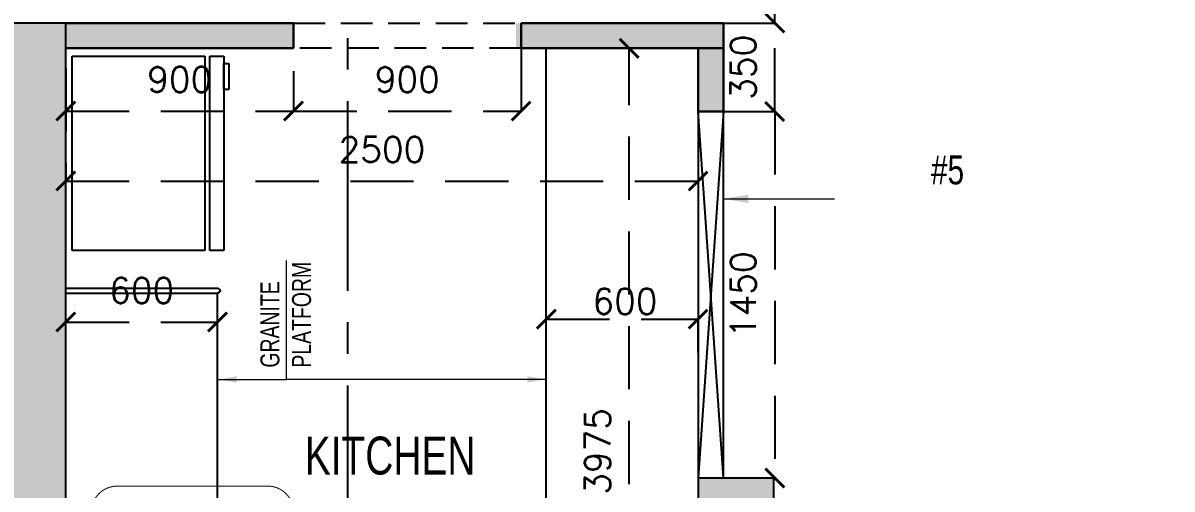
# Model space of a CAD drawing. Header units: millimetres. Extents: x 1124992 to 1258557, y -5767803 to -5695799.
# Drawn here: x 1215693 to 1220237, y -5717218 to -5715374 of the extents above; entities that cross this region are included whole.
import ezdxf

# ---------------------------------------------------------------- set-up
doc = ezdxf.new("R2010")
doc.units = ezdxf.units.MM
doc.header["$LTSCALE"] = 1000
doc.header["$MEASUREMENT"] = 0
for name, pattern in [('$1$AUDIT_D_120904163729-0', [0]), ('$36$HIDDEN', [0.375, 0.25, -0.125]), ('3BHK-A$0$AUDIT_D_120904163729-0', [0]), ('3BHK-A$0$HIDDEN', [0.375, 0.25, -0.125]), ('AUDIT_D_120904163729-0', [0]), ('T8(T9 IS SIMILAR) - DIMENSION & TEXTING$0$HIDDEN', [0.375, 0.25, -0.125]), ('T8_REFUGE COLUMNS$0$CENTER2', [1.125, 0.75, -0.125, 0.125, -0.125])]:
    doc.linetypes.add(name, pattern=pattern)
doc.layers.get('0').update_dxf_attribs({"linetype": 'AUDIT_D_120904163729-0'})
for name, color, linetype in [('$0$A-HATCH -160', 251, '$1$AUDIT_D_120904163729-0'), ('$21$A-DIMENSIONS', 2, '$36$HIDDEN'), ('3BHK-A$0$$0$a-KIT FIX', 251, 'Continuous'), ('3BHK-A$0$A-HATCH -160', 251, '3BHK-A$0$AUDIT_D_120904163729-0'), ('3BHK-A$0$A_win no.', 170, 'Continuous'), ('3BHK-A$0$CUT-OUT', 49, 'Continuous'), ('T8(T9 IS SIMILAR) - DIMENSION & TEXTING$0$A-DIMENSIONS', 2, 'T8(T9 IS SIMILAR) - DIMENSION & TEXTING$0$HIDDEN'), ('T8_REFUGE COLUMNS$0$A-CENTERLINE', 193, 'T8_REFUGE COLUMNS$0$CENTER2'), ('T8_REFUGE COLUMNS$0$A-RCC COLS', 3, 'Continuous'), ('T8_TYPICAL COLUMNS$0$A-RCC COLS', 3, 'Continuous')]:
    doc.layers.add(name, color=color, linetype=linetype)
for name, color, linetype, lineweight in [('3BHK-A$0$$1$A-WALL- 160', 6, 'Continuous', 30), ('T8(T9 IS SIMILAR) - DIMENSION & TEXTING$0$a-Text', 4, 'Continuous', 0), ('T8(T9 IS SIMILAR) - DIMENSION & TEXTING$0$R0-18-10-2014-T1-1st Podium Floor Plan$0$Text', 2, 'Continuous', 0), ('T8(T9 IS SIMILAR)$0$D&W', 8, 'Continuous', 25), ('T8_REFUGE COLUMNS$0$A-COLUMN NO size reduce', 81, 'Continuous', 25)]:
    doc.layers.add(name, color=color, linetype=linetype, lineweight=lineweight)
doc.layers.add('T8_REFUGE COLUMNS$1$COL-HATCH', color=7, linetype='Continuous', lineweight=25, true_color=0xa3a3a3)
doc.styles.add('T8(T9 IS SIMILAR) - DIMENSION & TEXTING$0$ARIAL ARROW', font='swisscl.ttf')
doc.styles.add('T8(T9 IS SIMILAR) - DIMENSION & TEXTING$0$Romans 1', font='romans.shx', dxfattribs={"height": 100})
doc.styles.add('T8(T9 IS SIMILAR) - DIMENSION & TEXTING$0$Tahoma', font='tahoma.ttf')
doc.dimstyles.new('T8(T9 IS SIMILAR) - DIMENSION & TEXTING$0$ALPINE S', dxfattribs={"dimscale": 0, "dimtxt": 100, "dimasz": 75, "dimexe": 0, "dimexo": 0, "dimgap": 75, "dimtad": 1, "dimdec": 0, "dimzin": 0, "dimdsep": 46, "dimtxsty": 'T8(T9 IS SIMILAR) - DIMENSION & TEXTING$0$Romans 1', "dimblk": 'T8(T9 IS SIMILAR) - DIMENSION & TEXTING$0$_ArchTick', "dimcen": 0.09, "dimclrd": 256, "dimclre": 256, "dimclrt": 7, "dimadec": 0, "dimazin": 0, "dimtfac": 1, "dimtdec": 0, "dimtofl": 0, "dimtmove": 1, "dimatfit": 0, "dimldrblk": 'T8(T9 IS SIMILAR) - DIMENSION & TEXTING$0$_Open90', "dimfxl": 1, "dimtolj": 1, "dimtzin": 0, "dimarcsym": 0})
doc.dimstyles.new('T8(T9 IS SIMILAR) - DIMENSION & TEXTING$0$SAMATA STD', dxfattribs={"dimtxt": 100, "dimasz": 50, "dimexe": 50, "dimexo": 50, "dimgap": 10, "dimtad": 0, "dimdec": 0, "dimrnd": 5, "dimzin": 0, "dimdsep": 46, "dimtxsty": 'T8(T9 IS SIMILAR) - DIMENSION & TEXTING$0$Tahoma', "dimblk": 'T8(T9 IS SIMILAR) - DIMENSION & TEXTING$0$_Origin2', "dimcen": -50, "dimdle": 50, "dimclrd": 7, "dimclre": 7, "dimclrt": 7, "dimadec": 0, "dimazin": 0, "dimtfac": 1, "dimtdec": 0, "dimtmove": 1, "dimatfit": 3, "dimfxl": 150, "dimtfill": 1, "dimtolj": 1, "dimtzin": 0, "dimlwd": -1, "dimlwe": -1, "dimarcsym": 0})

# ---------------------------------------------------------------- blocks, each defined once
blk = doc.blocks.new('T8(T9 IS SIMILAR) - DIMENSION & TEXTING$0$_ArchTick')
at = {"color": 0, "linetype": 'ByBlock', "const_width": 0.15}
blk.add_lwpolyline([(-0.5, -0.5), (0.5, 0.5)], dxfattribs=at)
blk = doc.blocks.new('*D394')
at = {"layer": 'T8(T9 IS SIMILAR) - DIMENSION & TEXTING$0$A-DIMENSIONS', "linetype": 'T8(T9 IS SIMILAR) - DIMENSION & TEXTING$0$HIDDEN', "lineweight": -2, "transparency": 16777216}
for p, q in [((1215862.3, -5715564.3), (1215862.3, -5715722.6)), ((1216762.4, -5715564.3), (1216762.4, -5715722.6))]:
    blk.add_line(p, q, dxfattribs=at)
at = {"layer": 'T8(T9 IS SIMILAR) - DIMENSION & TEXTING$0$A-DIMENSIONS', "lineweight": -2, "transparency": 16777216}
blk.add_line((1215862.3, -5715722.6), (1216762.4, -5715722.6), dxfattribs=at)
at = {"layer": 'T8(T9 IS SIMILAR) - DIMENSION & TEXTING$0$A-DIMENSIONS', "linetype": 'ByBlock', "lineweight": -2, "transparency": 16777216, "xscale": 75, "yscale": 75, "zscale": 75, "rotation": 180}
blk.add_blockref('T8(T9 IS SIMILAR) - DIMENSION & TEXTING$0$_ArchTick', (1215862.3, -5715722.6), dxfattribs=at)
at = {"layer": 'T8(T9 IS SIMILAR) - DIMENSION & TEXTING$0$A-DIMENSIONS', "linetype": 'ByBlock', "lineweight": -2, "transparency": 16777216, "xscale": 75, "yscale": 75, "zscale": 75}
blk.add_blockref('T8(T9 IS SIMILAR) - DIMENSION & TEXTING$0$_ArchTick', (1216762.4, -5715722.6), dxfattribs=at)
at = {"layer": 'T8(T9 IS SIMILAR) - DIMENSION & TEXTING$0$A-DIMENSIONS', "color": 7, "linetype": 'ByBlock', "transparency": 16777216, "insert": (1216312.4, -5715597.6), "char_height": 100, "attachment_point": 5, "style": 'T8(T9 IS SIMILAR) - DIMENSION & TEXTING$0$Romans 1'}
blk.add_mtext('\\A1;900', dxfattribs=at)
blk = doc.blocks.new('T8(T9 IS SIMILAR) - DIMENSION & TEXTING$0$_Open90')
at = {"color": 0, "linetype": 'ByBlock', "lineweight": -2}
for p, q in [((0, 0), (-1, 0)), ((-0.5, 0.5), (0, 0)), ((0, 0), (-0.5, -0.5))]:
    blk.add_line(p, q, dxfattribs=at)
blk = doc.blocks.new('*D395')
at = {"layer": 'T8(T9 IS SIMILAR) - DIMENSION & TEXTING$0$A-DIMENSIONS', "linetype": 'T8(T9 IS SIMILAR) - DIMENSION & TEXTING$0$HIDDEN', "lineweight": -2, "transparency": 16777216}
for p, q in [((1217662.4, -5715474), (1217662.4, -5715722.6)), ((1216762.4, -5715564.5), (1216762.4, -5715722.6))]:
    blk.add_line(p, q, dxfattribs=at)
at = {"layer": 'T8(T9 IS SIMILAR) - DIMENSION & TEXTING$0$A-DIMENSIONS', "lineweight": -2, "transparency": 16777216}
blk.add_line((1216762.4, -5715722.6), (1217662.4, -5715722.6), dxfattribs=at)
at = {"layer": 'T8(T9 IS SIMILAR) - DIMENSION & TEXTING$0$A-DIMENSIONS', "linetype": 'ByBlock', "lineweight": -2, "transparency": 16777216, "xscale": 75, "yscale": 75, "zscale": 75, "rotation": 180}
blk.add_blockref('T8(T9 IS SIMILAR) - DIMENSION & TEXTING$0$_ArchTick', (1216762.4, -5715722.6), dxfattribs=at)
at = {"layer": 'T8(T9 IS SIMILAR) - DIMENSION & TEXTING$0$A-DIMENSIONS', "linetype": 'ByBlock', "lineweight": -2, "transparency": 16777216, "xscale": 75, "yscale": 75, "zscale": 75}
blk.add_blockref('T8(T9 IS SIMILAR) - DIMENSION & TEXTING$0$_ArchTick', (1217662.4, -5715722.6), dxfattribs=at)
at = {"layer": 'T8(T9 IS SIMILAR) - DIMENSION & TEXTING$0$A-DIMENSIONS', "color": 7, "linetype": 'ByBlock', "transparency": 16777216, "insert": (1217212.4, -5715597.6), "char_height": 100, "attachment_point": 5, "style": 'T8(T9 IS SIMILAR) - DIMENSION & TEXTING$0$Romans 1'}
blk.add_mtext('\\A1;900', dxfattribs=at)
blk = doc.blocks.new('*D329')
at = {"layer": 'T8(T9 IS SIMILAR) - DIMENSION & TEXTING$0$A-DIMENSIONS', "linetype": 'T8(T9 IS SIMILAR) - DIMENSION & TEXTING$0$HIDDEN', "lineweight": -2, "transparency": 16777216}
for p, q in [((1217925.4, -5715473.9), (1218090.1, -5715473.9)), ((1217924.5, -5719448.6), (1218090.1, -5719448.6))]:
    blk.add_line(p, q, dxfattribs=at)
at = {"layer": 'T8(T9 IS SIMILAR) - DIMENSION & TEXTING$0$A-DIMENSIONS', "lineweight": -2, "transparency": 16777216}
blk.add_line((1218090.1, -5719448.6), (1218090.1, -5715473.9), dxfattribs=at)
at = {"layer": 'T8(T9 IS SIMILAR) - DIMENSION & TEXTING$0$A-DIMENSIONS', "linetype": 'ByBlock', "lineweight": -2, "transparency": 16777216, "xscale": 75, "yscale": 75, "zscale": 75}
for p, rotation in [((1218090.1, -5715473.9), 90), ((1218090.1, -5719448.6), 270)]:
    blk.add_blockref('T8(T9 IS SIMILAR) - DIMENSION & TEXTING$0$_ArchTick', p, dxfattribs=dict(at, rotation=rotation))
at = {"layer": 'T8(T9 IS SIMILAR) - DIMENSION & TEXTING$0$A-DIMENSIONS', "color": 7, "linetype": 'ByBlock', "transparency": 16777216, "insert": (1217965.1, -5717069.1), "char_height": 100, "attachment_point": 5, "rotation": 90, "style": 'T8(T9 IS SIMILAR) - DIMENSION & TEXTING$0$Romans 1'}
blk.add_mtext('\\A1;3975', dxfattribs=at)
blk = doc.blocks.new('*D330')
at = {"layer": 'T8(T9 IS SIMILAR) - DIMENSION & TEXTING$0$A-DIMENSIONS', "linetype": 'T8(T9 IS SIMILAR) - DIMENSION & TEXTING$0$HIDDEN', "lineweight": -2, "transparency": 16777216}
for p, q in [((1215862.3, -5716642.6), (1215862.3, -5716557.4)), ((1216462.1, -5716642.4), (1216462.1, -5716557.4))]:
    blk.add_line(p, q, dxfattribs=at)
at = {"layer": 'T8(T9 IS SIMILAR) - DIMENSION & TEXTING$0$A-DIMENSIONS', "lineweight": -2, "transparency": 16777216}
blk.add_line((1215862.3, -5716557.4), (1216462.1, -5716557.4), dxfattribs=at)
at = {"layer": 'T8(T9 IS SIMILAR) - DIMENSION & TEXTING$0$A-DIMENSIONS', "linetype": 'ByBlock', "lineweight": -2, "transparency": 16777216, "xscale": 75, "yscale": 75, "zscale": 75, "rotation": 180}
blk.add_blockref('T8(T9 IS SIMILAR) - DIMENSION & TEXTING$0$_ArchTick', (1215862.3, -5716557.4), dxfattribs=at)
at = {"layer": 'T8(T9 IS SIMILAR) - DIMENSION & TEXTING$0$A-DIMENSIONS', "linetype": 'ByBlock', "lineweight": -2, "transparency": 16777216, "xscale": 75, "yscale": 75, "zscale": 75}
blk.add_blockref('T8(T9 IS SIMILAR) - DIMENSION & TEXTING$0$_ArchTick', (1216462.1, -5716557.4), dxfattribs=at)
at = {"layer": 'T8(T9 IS SIMILAR) - DIMENSION & TEXTING$0$A-DIMENSIONS', "color": 7, "linetype": 'ByBlock', "transparency": 16777216, "insert": (1216162.2, -5716432.4), "char_height": 100, "attachment_point": 5, "style": 'T8(T9 IS SIMILAR) - DIMENSION & TEXTING$0$Romans 1'}
blk.add_mtext('\\A1;600', dxfattribs=at)
blk = doc.blocks.new('*D322')
at = {"layer": 'T8(T9 IS SIMILAR) - DIMENSION & TEXTING$0$A-DIMENSIONS', "linetype": 'T8(T9 IS SIMILAR) - DIMENSION & TEXTING$0$HIDDEN', "lineweight": -2, "transparency": 16777216}
for p, q in [((1215862.3, -5715552.9), (1215862.3, -5715999.4)), ((1218362.3, -5715553), (1218362.3, -5715999.4))]:
    blk.add_line(p, q, dxfattribs=at)
at = {"layer": 'T8(T9 IS SIMILAR) - DIMENSION & TEXTING$0$A-DIMENSIONS', "lineweight": -2, "transparency": 16777216}
blk.add_line((1215862.3, -5715999.4), (1218362.3, -5715999.4), dxfattribs=at)
at = {"layer": 'T8(T9 IS SIMILAR) - DIMENSION & TEXTING$0$A-DIMENSIONS', "linetype": 'ByBlock', "lineweight": -2, "transparency": 16777216, "xscale": 75, "yscale": 75, "zscale": 75, "rotation": 180}
blk.add_blockref('T8(T9 IS SIMILAR) - DIMENSION & TEXTING$0$_ArchTick', (1215862.3, -5715999.4), dxfattribs=at)
at = {"layer": 'T8(T9 IS SIMILAR) - DIMENSION & TEXTING$0$A-DIMENSIONS', "linetype": 'ByBlock', "lineweight": -2, "transparency": 16777216, "xscale": 75, "yscale": 75, "zscale": 75}
blk.add_blockref('T8(T9 IS SIMILAR) - DIMENSION & TEXTING$0$_ArchTick', (1218362.3, -5715999.4), dxfattribs=at)
at = {"layer": 'T8(T9 IS SIMILAR) - DIMENSION & TEXTING$0$A-DIMENSIONS', "color": 7, "linetype": 'ByBlock', "transparency": 16777216, "insert": (1217112.3, -5715874.4), "char_height": 100, "attachment_point": 5, "style": 'T8(T9 IS SIMILAR) - DIMENSION & TEXTING$0$Romans 1'}
blk.add_mtext('\\A1;2500', dxfattribs=at)
blk = doc.blocks.new('*D274')
at = {"layer": 'T8(T9 IS SIMILAR) - DIMENSION & TEXTING$0$A-DIMENSIONS', "linetype": 'T8(T9 IS SIMILAR) - DIMENSION & TEXTING$0$HIDDEN', "lineweight": -2, "transparency": 16777216}
for p, q in [((1218462.3, -5715374), (1218665.6, -5715374)), ((1218462.3, -5715724), (1218665.6, -5715724))]:
    blk.add_line(p, q, dxfattribs=at)
at = {"layer": 'T8(T9 IS SIMILAR) - DIMENSION & TEXTING$0$A-DIMENSIONS', "lineweight": -2, "transparency": 16777216}
blk.add_line((1218665.6, -5715724), (1218665.6, -5715374), dxfattribs=at)
at = {"layer": 'T8(T9 IS SIMILAR) - DIMENSION & TEXTING$0$A-DIMENSIONS', "linetype": 'ByBlock', "lineweight": -2, "transparency": 16777216, "xscale": 75, "yscale": 75, "zscale": 75}
for p, rotation in [((1218665.6, -5715374), 90), ((1218665.6, -5715724), 270)]:
    blk.add_blockref('T8(T9 IS SIMILAR) - DIMENSION & TEXTING$0$_ArchTick', p, dxfattribs=dict(at, rotation=rotation))
at = {"layer": 'T8(T9 IS SIMILAR) - DIMENSION & TEXTING$0$A-DIMENSIONS', "color": 7, "linetype": 'ByBlock', "transparency": 16777216, "insert": (1218540.6, -5715549), "char_height": 100, "attachment_point": 5, "rotation": 90, "style": 'T8(T9 IS SIMILAR) - DIMENSION & TEXTING$0$Romans 1'}
blk.add_mtext('\\A1;350', dxfattribs=at)
blk = doc.blocks.new('*D264')
at = {"layer": 'T8(T9 IS SIMILAR) - DIMENSION & TEXTING$0$A-DIMENSIONS', "linetype": 'T8(T9 IS SIMILAR) - DIMENSION & TEXTING$0$HIDDEN', "lineweight": -2, "transparency": 16777216}
for p, q in [((1217762.3, -5716678), (1217762.3, -5716545.5)), ((1218362.3, -5716678), (1218362.3, -5716545.5))]:
    blk.add_line(p, q, dxfattribs=at)
at = {"layer": 'T8(T9 IS SIMILAR) - DIMENSION & TEXTING$0$A-DIMENSIONS', "lineweight": -2, "transparency": 16777216}
blk.add_line((1217762.3, -5716545.5), (1218362.3, -5716545.5), dxfattribs=at)
at = {"layer": 'T8(T9 IS SIMILAR) - DIMENSION & TEXTING$0$A-DIMENSIONS', "linetype": 'ByBlock', "lineweight": -2, "transparency": 16777216, "xscale": 75, "yscale": 75, "zscale": 75, "rotation": 180}
blk.add_blockref('T8(T9 IS SIMILAR) - DIMENSION & TEXTING$0$_ArchTick', (1217762.3, -5716545.5), dxfattribs=at)
at = {"layer": 'T8(T9 IS SIMILAR) - DIMENSION & TEXTING$0$A-DIMENSIONS', "linetype": 'ByBlock', "lineweight": -2, "transparency": 16777216, "xscale": 75, "yscale": 75, "zscale": 75}
blk.add_blockref('T8(T9 IS SIMILAR) - DIMENSION & TEXTING$0$_ArchTick', (1218362.3, -5716545.5), dxfattribs=at)
at = {"layer": 'T8(T9 IS SIMILAR) - DIMENSION & TEXTING$0$A-DIMENSIONS', "color": 7, "linetype": 'ByBlock', "transparency": 16777216, "insert": (1218073.4, -5716475.8), "char_height": 100, "attachment_point": 5, "style": 'T8(T9 IS SIMILAR) - DIMENSION & TEXTING$0$Romans 1'}
blk.add_mtext('\\A1;600', dxfattribs=at)
blk = doc.blocks.new('*D215')
at = {"layer": 'T8(T9 IS SIMILAR) - DIMENSION & TEXTING$0$A-DIMENSIONS', "linetype": 'T8(T9 IS SIMILAR) - DIMENSION & TEXTING$0$HIDDEN', "lineweight": -2, "transparency": 16777216}
for p, q in [((1218462.3, -5715724), (1218665.6, -5715724)), ((1218462.4, -5717174.5), (1218665.6, -5717174.5))]:
    blk.add_line(p, q, dxfattribs=at)
at = {"layer": 'T8(T9 IS SIMILAR) - DIMENSION & TEXTING$0$A-DIMENSIONS', "lineweight": -2, "transparency": 16777216}
blk.add_line((1218665.6, -5715724), (1218665.6, -5717174.5), dxfattribs=at)
at = {"layer": 'T8(T9 IS SIMILAR) - DIMENSION & TEXTING$0$A-DIMENSIONS', "linetype": 'ByBlock', "lineweight": -2, "transparency": 16777216, "xscale": 75, "yscale": 75, "zscale": 75}
for p, rotation in [((1218665.6, -5715724), 90), ((1218665.6, -5717174.5), 270)]:
    blk.add_blockref('T8(T9 IS SIMILAR) - DIMENSION & TEXTING$0$_ArchTick', p, dxfattribs=dict(at, rotation=rotation))
at = {"layer": 'T8(T9 IS SIMILAR) - DIMENSION & TEXTING$0$A-DIMENSIONS', "color": 7, "linetype": 'ByBlock', "transparency": 16777216, "insert": (1218540.6, -5716449.2), "char_height": 100, "attachment_point": 5, "rotation": 90, "style": 'T8(T9 IS SIMILAR) - DIMENSION & TEXTING$0$Romans 1'}
blk.add_mtext('\\A1;1450', dxfattribs=at)
blk = doc.blocks.new('*D216')
at = {"layer": 'T8(T9 IS SIMILAR) - DIMENSION & TEXTING$0$A-DIMENSIONS', "linetype": 'T8(T9 IS SIMILAR) - DIMENSION & TEXTING$0$HIDDEN', "lineweight": -2, "transparency": 16777216}
for p, q in [((1218462.3, -5714148.9), (1218665.6, -5714148.9)), ((1218462.3, -5715374), (1218665.6, -5715374))]:
    blk.add_line(p, q, dxfattribs=at)
at = {"layer": 'T8(T9 IS SIMILAR) - DIMENSION & TEXTING$0$A-DIMENSIONS', "lineweight": -2, "transparency": 16777216}
blk.add_line((1218665.6, -5715374), (1218665.6, -5714148.9), dxfattribs=at)
at = {"layer": 'T8(T9 IS SIMILAR) - DIMENSION & TEXTING$0$A-DIMENSIONS', "linetype": 'ByBlock', "lineweight": -2, "transparency": 16777216, "xscale": 75, "yscale": 75, "zscale": 75}
for p, rotation in [((1218665.6, -5714148.9), 90), ((1218665.6, -5715374), 270)]:
    blk.add_blockref('T8(T9 IS SIMILAR) - DIMENSION & TEXTING$0$_ArchTick', p, dxfattribs=dict(at, rotation=rotation))
at = {"layer": 'T8(T9 IS SIMILAR) - DIMENSION & TEXTING$0$A-DIMENSIONS', "color": 7, "linetype": 'ByBlock', "transparency": 16777216, "insert": (1218540.6, -5714761.4), "char_height": 100, "attachment_point": 5, "rotation": 90, "style": 'T8(T9 IS SIMILAR) - DIMENSION & TEXTING$0$Romans 1'}
blk.add_mtext('\\A1;1225', dxfattribs=at)
blk = doc.blocks.new('T8(T9 IS SIMILAR) - DIMENSION & TEXTING$0$_Origin2')
at = {"color": 0, "linetype": 'ByBlock', "lineweight": -2}
blk.add_line((-0.5, 0), (-1, 0), dxfattribs=at)
for radius in [0.5, 0.25]:
    blk.add_circle((0, 0), radius, dxfattribs=at)
blk = doc.blocks.new('T8_REFUGE COLUMNS')
at = {"layer": 'T8_REFUGE COLUMNS$1$COL-HATCH', "linetype": 'ByBlock'}
h = blk.add_hatch(color=256, dxfattribs=at)
h.dxf.hatch_style = 1
h.paths.add_polyline_path([(1215612.1, -5719609.9), (1215862.1, -5719609.9), (1215862.1, -5715374.9), (1215612.1, -5715374.9)])
h = blk.add_hatch(color=256, dxfattribs=at)
h.dxf.hatch_style = 1
h.paths.add_polyline_path([(1218362.1, -5719609.9), (1218662.1, -5719609.9), (1218662.1, -5717174.9), (1218362.1, -5717174.9)])
at = {"layer": 'T8_REFUGE COLUMNS$0$A-CENTERLINE'}
blk.add_line((1216977.1, -5728808.5), (1216977.1, -5698299.6), dxfattribs=at)
at = {"layer": 'T8_REFUGE COLUMNS$0$A-COLUMN NO size reduce', "linetype": 'ByBlock', "const_width": 3.9}
blk.add_lwpolyline([(1216065.1, -5717409.9, -1), (1216065.1, -5717206.7), (1216661, -5717206.7, -1), (1216661, -5717409.9)], format="xyb", close=True, dxfattribs=at)
at = {"layer": 'T8_REFUGE COLUMNS$0$A-RCC COLS', "linetype": 'ByBlock'}
for points in [[(1215612.1, -5719609.9), (1215862.1, -5719609.9), (1215862.1, -5715374.9), (1215612.1, -5715374.9)], [(1218362.1, -5719609.9), (1218662.1, -5719609.9), (1218662.1, -5717174.9), (1218362.1, -5717174.9)]]:
    blk.add_lwpolyline(points, close=True, dxfattribs=at)
blk = doc.blocks.new('T8_TYPICAL COLUMNS')
at = {"layer": 'T8_TYPICAL COLUMNS$0$A-RCC COLS', "linetype": 'ByBlock'}
blk.add_blockref('T8_REFUGE COLUMNS', (0, 0), dxfattribs=at)
blk = doc.blocks.new('3BHK-A')
at = {"layer": '3BHK-A$0$A-HATCH -160', "linetype": 'ByBlock'}
h = blk.add_hatch(dxfattribs=at)
h.set_pattern_fill('ZIGZAG', color=256, scale=250)
h.set_pattern_definition([(9e-15, (1e-08, 0), (31.25, 31.25), [31.25, -31.25]), (90, (31.25, 0), (-31.25, 31.25), [31.25, -31.25])])
h.paths.add_polyline_path([(1185182.8, -5714749.5), (1186532.7, -5714749.5), (1186532.7, -5714149.5), (1186632.7, -5714149.5), (1186632.7, -5714749.5), (1188712.7, -5714749.5), (1188712.7, -5714049.5), (1189032.5, -5714049.5), (1189032.5, -5714149.5), (1188812.7, -5714149.5), (1188812.7, -5715449.5), (1189032.5, -5715449.5), (1189032.5, -5715549.5), (1188712.7, -5715549.5), (1188712.7, -5714849.5), (1186632.7, -5714849.5), (1186632.7, -5715664.5), (1186532.7, -5715664.5), (1186532.7, -5714849.5), (1185182.8, -5714849.5)])
h.paths.add_polyline_path([(1185182.8, -5713249.5), (1185782.7, -5713249.5), (1185782.7, -5713149.5), (1185182.8, -5713149.5)])
h.paths.add_polyline_path([(1186532.7, -5710699.5), (1186632.7, -5710699.5), (1186632.7, -5713249.5), (1186532.7, -5713249.5)])
h.paths.add_polyline_path([(1186532.7, -5717399.5), (1186632.7, -5717399.5), (1186632.7, -5716414.5), (1186532.7, -5716414.5)])
h.paths.add_polyline_path([(1194902.2, -5715375), (1194082.3, -5715375), (1194082.3, -5715475), (1194902.2, -5715475)])
h.paths.add_polyline_path([(1195782.2, -5715375), (1196682.2, -5715375), (1196682.2, -5715475), (1195782.2, -5715475)])
h.paths.add_polyline_path([(1194132.5, -5714149.9), (1196532.4, -5714149.9), (1196532.4, -5714049.9), (1194132.5, -5714049.9)])
h.paths.add_polyline_path([(1197432.4, -5711800.2), (1197532.4, -5711800.2), (1197532.4, -5714149.9), (1197432.4, -5714149.9)])
h.paths.add_polyline_path([(1198282.4, -5714149.9), (1198958.7, -5714149.9), (1198958.7, -5714049.9), (1198282.4, -5714049.9)])
h.paths.add_polyline_path([(1196871.9, -5720208.6), (1196082.2, -5720209.7), (1196082.3, -5720109.7), (1196082.2, -5720109.7), (1196182.2, -5720109.7), (1196871.9, -5720108.6)])
h.paths.add_polyline_path([(1193397.2, -5709939.9), (1193882.3, -5709939.6), (1193882.3, -5710040.1), (1193397.3, -5710040.1)])
h.paths.add_polyline_path([(1186632.7, -5708554.7), (1187192.3, -5708554.8), (1187192.3, -5708654.7), (1186632.7, -5708654.7)])
h.paths.add_polyline_path([(1194182.3, -5715724), (1194082.3, -5715724), (1194082.3, -5715474), (1194182.3, -5715474)])
at = {"layer": '3BHK-A$0$$0$a-KIT FIX', "color": 1}
for p, q in [((1194782.3, -5719448.6, 0), (1194782.3, -5715474, 0)), ((1196682.3, -5716423.9, 0), (1196082.2, -5716423.9, 0)), ((1196082.3, -5718598.7, 0), (1196082.2, -5716442.9, 0)), ((1196682.3, -5716442.9, 0), (1196082.2, -5716442.9, 0))]:
    blk.add_line(p, q, dxfattribs=at)
at = {"layer": '3BHK-A$0$$0$a-KIT FIX'}
for p, q in [((1196057.4, -5715505.4, 0), (1196057.4, -5716273.9, 0)), ((1196112.4, -5715505.4, 0), (1196057.4, -5715505.4, 0)), ((1196112.4, -5716273.9, 0), (1196112.4, -5715505.4, 0)), ((1196656.8, -5715505.4, 0), (1196132.3, -5715505.4, 0)), ((1196132.3, -5715505.4, 0), (1196132.3, -5716273.9, 0)), ((1196656.8, -5716273.9, 0), (1196656.8, -5715505.4, 0)), ((1196057.4, -5715534.1, 0), (1196037.7, -5715534.1, 0)), ((1196037.7, -5715534.1, 0), (1196037.7, -5715637.5, 0)), ((1196057.4, -5715637.5, 0), (1196057.4, -5715534.1, 0)), ((1196037.7, -5715637.5, 0), (1196057.4, -5715637.5, 0)), ((1196057.4, -5716273.9, 0), (1196112.4, -5716273.9, 0)), ((1196132.3, -5716273.9, 0), (1196656.8, -5716273.9, 0))]:
    blk.add_line(p, q, dxfattribs=at)
at = {"layer": '3BHK-A$0$$0$a-KIT FIX', "color": 1}
blk.add_arc((1196082.2, -5716433.4, 0), 9.5, 90, 270, dxfattribs=at)
at = {"layer": '3BHK-A$0$$1$A-WALL- 160', "linetype": 'ByBlock'}
for p, q in [((1194882.2, -5715374, 0), (1194082.3, -5715374, 0)), ((1194082.3, -5715474, 0), (1194082.3, -5715374, 0)), ((1194882.2, -5715474, 0), (1194882.2, -5715374, 0)), ((1195782.2, -5715474, 0), (1195782.2, -5715374, 0)), ((1195782.2, -5715374, 0), (1196682.2, -5715374, 0)), ((1194882.2, -5715474, 0), (1194082.3, -5715474, 0)), ((1195782.2, -5715474, 0), (1196682.2, -5715474, 0))]:
    blk.add_line(p, q, dxfattribs=at)
at = {"layer": '3BHK-A$0$$1$A-WALL- 160', "linetype": 'ByBlock', "elevation": 0}
blk.add_lwpolyline([(1194182.3, -5715724), (1194082.3, -5715724), (1194082.3, -5715474), (1194182.3, -5715474)], close=True, dxfattribs=at)
at = {"layer": '3BHK-A$0$A_win no.', "linetype": 'ByBlock', "elevation": 0}
for points in [[(1194082.3, -5715724), (1194182.3, -5715724), (1194182.3, -5717173.5), (1194082.3, -5717173.5)], [(1194082.3, -5717173.5), (1194182.3, -5715724), (1194082.3, -5715724), (1194182.3, -5717173.5)]]:
    blk.add_lwpolyline(points, close=True, dxfattribs=at)
at = {"layer": '3BHK-A$0$CUT-OUT', "linetype": '3BHK-A$0$HIDDEN', "ltscale": 0.5, "elevation": 0}
blk.add_lwpolyline([(1195782.2, -5715474), (1195782.2, -5715374), (1194882.2, -5715374), (1194882.2, -5715474)], close=True, dxfattribs=at)
blk = doc.blocks.new('T8(T9 IS SIMILAR)')
at = {"layer": 'T8(T9 IS SIMILAR)$0$D&W', "linetype": 'ByBlock'}
blk.add_blockref('T8_TYPICAL COLUMNS', (0, 0), dxfattribs=at)
at = {"layer": 'T8(T9 IS SIMILAR)$0$D&W', "linetype": 'ByBlock', "xscale": -1}
blk.add_blockref('3BHK-A', (2412544.6, 0, 0.5), dxfattribs=at)
blk = doc.blocks.new('T8(T9 IS SIMILAR) - DIMENSION & TEXTING')
at = {"layer": 'T8(T9 IS SIMILAR) - DIMENSION & TEXTING$0$a-Text', "style": 'T8(T9 IS SIMILAR) - DIMENSION & TEXTING$0$ARIAL ARROW'}
blk.add_text('KITCHEN', height=150, dxfattribs=at).set_placement((1216807, -5717160.8))
at = {"layer": 'T8(T9 IS SIMILAR) - DIMENSION & TEXTING$0$R0-18-10-2014-T1-1st Podium Floor Plan$0$Text', "insert": (1219414.5, -5715897.9, 0.1), "char_height": 114.75, "width": 683.818, "attachment_point": 3, "style": 'T8(T9 IS SIMILAR) - DIMENSION & TEXTING$0$ARIAL ARROW'}
blk.add_mtext('#5 ', dxfattribs=at)
at = {"layer": 'T8(T9 IS SIMILAR) - DIMENSION & TEXTING$0$R0-18-10-2014-T1-1st Podium Floor Plan$0$Text', "insert": (1216832.8, -5716737.8, 1.1), "char_height": 75, "width": 587.053, "attachment_point": 7, "rotation": 90, "style": 'T8(T9 IS SIMILAR) - DIMENSION & TEXTING$0$ARIAL ARROW'}
blk.add_mtext('GRANITE PLATFORM', dxfattribs=at)
at = {"layer": 'T8(T9 IS SIMILAR) - DIMENSION & TEXTING$0$A-DIMENSIONS', "linetype": 'ByBlock'}
for base, p1, p2, picture, middle in [((1218665.6, -5714148.9), (1218462.3, -5715374), (1218462.3, -5714148.9), '*D216', (1218540.6, -5714761.4)), ((1218665.6045, -5717174.4621), (1218462.3346, -5715723.976), (1218462.3664, -5717174.4621, 0.4896), '*D215', (1218540.6045, -5716449.2191))]:
    dim = blk.add_linear_dim(base=base, p1=p1, p2=p2, angle=90, dimstyle='T8(T9 IS SIMILAR) - DIMENSION & TEXTING$0$ALPINE S', override={"dimscale": 1, "dimfxl": 5, "dimarcsym": 1}, dxfattribs=at)
    dim.commit()
    dim.dimension.update_dxf_attribs({"geometry": picture, "text_midpoint": middle})
for base, p1, p2, angle, picture, middle in [((1218665.6, -5715374), (1218462.3, -5715724, 0.5), (1218462.3, -5715374, 0.5), 90, '*D274', (1218665.6, -5715549)), ((1218090.1, -5715473.9), (1217924.5, -5719448.6), (1217925.4, -5715473.9), 270, '*D329', (1218090.1, -5717069.1))]:
    dim = blk.add_linear_dim(base=base, p1=p1, p2=p2, angle=angle, dimstyle='T8(T9 IS SIMILAR) - DIMENSION & TEXTING$0$ALPINE S', override={"dimscale": 1, "dimfxl": 5, "dimarcsym": 1}, dxfattribs=at)
    dim.commit()
    dim.dimension.update_dxf_attribs({"geometry": picture, "text_midpoint": middle, "dimtype": 128})
for base, p1, p2, picture, middle in [((1217662.4, -5715722.6), (1216762.4, -5715564.5), (1217662.4, -5715474, 0.5), '*D395', (1217212.4, -5715597.6)), ((1216762.4, -5715722.6), (1215862.3, -5715564.3, 0.6), (1216762.4, -5715564.3, 0.5), '*D394', (1216312.4, -5715597.6)), ((1218362.3, -5715999.4), (1215862.3, -5715552.9), (1218362.3, -5715553), '*D322', (1217112.3, -5715874.4)), ((1216462.1, -5716557.4), (1215862.3, -5716642.6), (1216462.1, -5716642.4, 0.5), '*D330', (1216162.2, -5716432.4))]:
    dim = blk.add_linear_dim(base=base, p1=p1, p2=p2, dimstyle='T8(T9 IS SIMILAR) - DIMENSION & TEXTING$0$ALPINE S', override={"dimscale": 1, "dimfxl": 5, "dimarcsym": 1}, dxfattribs=at)
    dim.commit()
    dim.dimension.update_dxf_attribs({"geometry": picture, "text_midpoint": middle})
dim = blk.add_linear_dim(base=(1218362.3, -5716545.5), p1=(1217762.3, -5716678, 0.7), p2=(1218362.3, -5716678), dimstyle='T8(T9 IS SIMILAR) - DIMENSION & TEXTING$0$ALPINE S', override={"dimscale": 1, "dimfxl": 5, "dimarcsym": 1}, dxfattribs=at)
dim.commit()
dim.dimension.update_dxf_attribs({"geometry": '*D264', "text_midpoint": (1218073.4, -5716600.8), "dimtype": 128})
at = {"layer": 'T8(T9 IS SIMILAR) - DIMENSION & TEXTING$0$R0-18-10-2014-T1-1st Podium Floor Plan$0$Text'}
for points, override in [([(1218461.2, -5716069.9, 0.1), (1218805.1, -5716069.9, 0.1), (1218901.8, -5716069.9, 0.1)], {"dimasz": 100, "dimclrd": 2, "dimfxlon": 1, "dimarcsym": 1}), ([(1216462.4, -5716784.4, 0.5), (1216735.4, -5716784.4, 0.5), (1216735.3, -5716330.2, 0.5)], {"dimasz": 75, "dimclrd": 2, "dimfxlon": 1, "dimarcsym": 1}), ([(1217762.3, -5716784.4, 0.5), (1216735.4, -5716784.4, 0.5), (1216735.4, -5716313.4, 0.5)], {"dimasz": 75, "dimclrd": 2, "dimfxlon": 1, "dimarcsym": 1})]:
    blk.add_leader(points, dimstyle='T8(T9 IS SIMILAR) - DIMENSION & TEXTING$0$SAMATA STD', override=override, dxfattribs=at)

msp = doc.modelspace()

# ---------------------------------------------------------------- block references
at = {"layer": '$21$A-DIMENSIONS', "linetype": 'ByBlock'}
msp.add_blockref('T8(T9 IS SIMILAR)', (0, 0), dxfattribs=at)

# ---------------------------------------------------------------- next in the draw order: block references
at = {"layer": '$0$A-HATCH -160', "linetype": 'ByBlock'}
msp.add_blockref('T8(T9 IS SIMILAR) - DIMENSION & TEXTING', (0, 0), dxfattribs=at)

doc.saveas('drawing.dxf')
